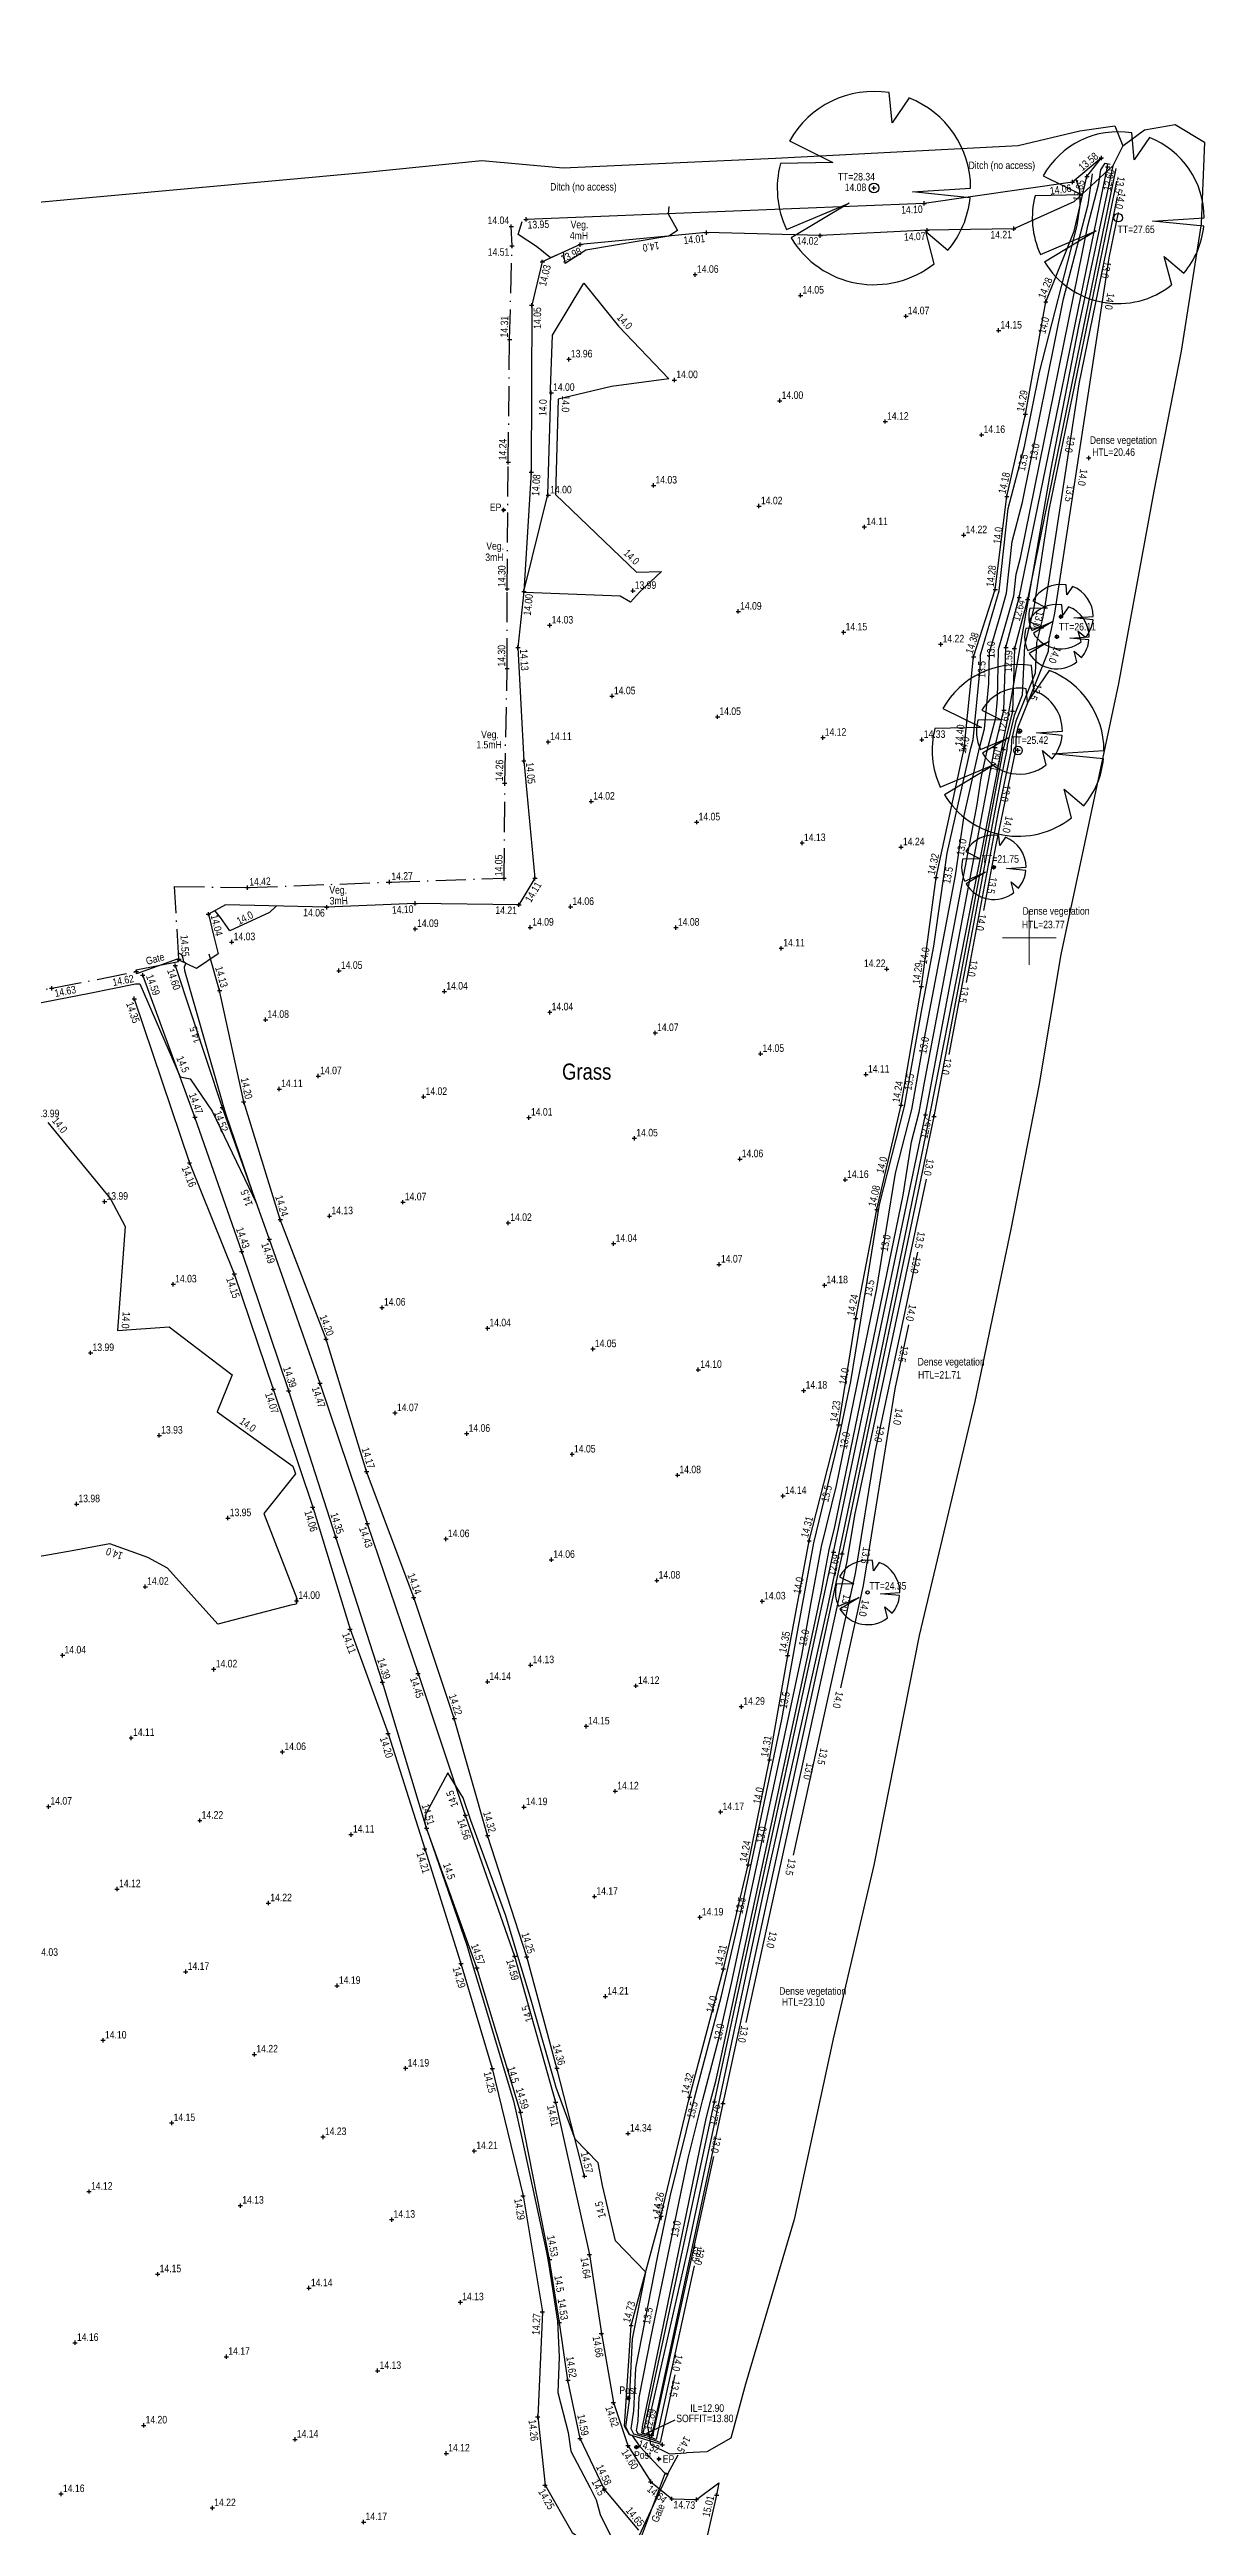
# Model space of a CAD drawing. Extents: x 452260 to 454003, y 451265 to 453203.
# Drawn here: x 453708.8 to 453816.3, y 452052.1 to 452282.7 of the extents above; entities that cross this region are included whole.
import ezdxf
from ezdxf.enums import TextEntityAlignment as Align

# ---------------------------------------------------------------- set-up
doc = ezdxf.new("R2010")
doc.units = 0
doc.header["$LTSCALE"] = 0.7
doc.header["$MEASUREMENT"] = 0
doc.header["$PDMODE"] = 2
doc.header["$PDSIZE"] = 0.2
doc.linetypes.add('Dash-Dot', pattern=[6, 4, -1, 0, -1])
doc.linetypes.add('DASHED', pattern=[5442.857143, 3628.571429, -1814.285714])
for name, color, linetype, lineweight in [('FFS_Tree Top Levels', 94, 'Continuous', 25), ('FPS_Bottom of Bank', 7, 'DASHED', 25), ('FPS_Contours-Minor', 184, 'Continuous', 25), ('FPS_Edge Area', 4, 'Continuous', 25), ('FPS_Electricty Pole', 5, 'Continuous', 25), ('FPS_Fence', 42, 'Dash-Dot', 25), ('FPS_Gate', 42, 'Continuous', 25), ('FPS_Grid', 7, 'Continuous', 13), ('FPS_Hedge', 86, 'Continuous', 25), ('FPS_Hedge Top Level', 7, 'Continuous', 25), ('FPS_Invert Level', 7, 'Continuous', 25), ('FPS_Kerb', 9, 'Continuous', 25), ('FPS_Levels', 7, 'Continuous', 25), ('FPS_Post', 42, 'Continuous', 25), ('FPS_Spot Levels', 7, 'Continuous', 25), ('FPS_Text', 7, 'Continuous', 25), ('FPS_Top of Bank', 7, 'DASHED', 25), ('FPS_Tree Canopy', 3, 'Continuous', 25), ('FPS_Tree Trunk', 32, 'Continuous', 25), ('FPS_Trees', 77, 'Continuous', 25), ('FPS_Vegetation', 3, 'Continuous', 25)]:
    doc.layers.add(name, color=color, linetype=linetype, lineweight=lineweight)
doc.styles.add('Default', font='ARIALN.TTF')
doc.styles.get("Standard").update_dxf_attribs({"font": 'ARIALN.TTF'})
doc.dimstyles.get("Standard").update_dxf_attribs({"dimtxt": 0.18, "dimasz": 0.18, "dimexe": 0.18, "dimexo": 0.0625, "dimgap": 0.09, "dimtad": 0, "dimtih": 1, "dimtoh": 1, "dimdec": 4, "dimzin": 0, "dimdsep": 46, "dimtxsty": 'Standard', "dimcen": 0.09, "dimadec": 0, "dimazin": 0, "dimtfac": 1, "dimtdec": 4, "dimtofl": 0, "dimtmove": 0, "dimatfit": 3, "dimfxl": 1, "dimtolj": 1, "dimtzin": 0, "dimarcsym": 0})

# ---------------------------------------------------------------- blocks, each defined once
blk = doc.blocks.new('2pGate')
at = {"color": 0, "linetype": 'ByBlock', "lineweight": -2}
for points in [[(0, -0.15, 0), (0, 0.15, 0)], [(0, -0.15, 0), (1, 0.15, 0)], [(1, -0.15, 0), (0, 0.15, 0)], [(1, -0.15, 0), (1, 0.15, 0)]]:
    blk.add_polyline3d(points, dxfattribs=at)
blk = doc.blocks.new('LP')
at = {"color": 7, "linetype": 'Continuous', "lineweight": 25}
for radius in [0.1, 0.066, 0.033]:
    blk.add_circle((0, 0), radius, dxfattribs=at)
blk = doc.blocks.new('Tree1R')
at = {"layer": 'FPS_Trees', "color": 77, "linetype": 'Continuous', "lineweight": 25}
for points in [[(0.363, 0.931, 0), (0.187, 0.673, 0), (0.157, 0.987, 0)], [(-0.873, 0.486, 0), (-0.424, 0.264, 0), (-0.967, 0.254, 0)], [(-0.904, -0.429, 0), (-0.257, -0.156, 0), (-0.857, -0.517, 0)], [(0.995, -0.101, 0), (0.398, -0.041, 0), (1, -0.001, 0)], [(0.622, -0.785, 0), (0.536, -0.452, 0), (0.765, -0.645, 0)]]:
    blk.add_polyline3d(points, dxfattribs=at)
at = {"layer": 'FPS_Trees', "color": 42, "linetype": 'Continuous', "lineweight": 25}
blk.add_circle((0, -0.001), 0.05, dxfattribs=at)
at = {"layer": 'FPS_Trees', "color": 77, "linetype": 'Continuous', "lineweight": 25}
for start, end in [(80.968, 150.872), (0, 68.758), (165.198, 205.304), (319.896, 354.273), (211.031, 308.435)]:
    blk.add_arc((0, -0.001), 1, start, end, dxfattribs=at)

msp = doc.modelspace()

# ---------------------------------------------------------------- linework, layer by layer
at = {"layer": 'FPS_Bottom of Bank'}
for points in [[(453808.07, 452271.65, 12.6), (453799.84, 452231.51, 12.64), (453798.62, 452226.94, 12.59), (453798.44, 452221.11, 12.63), (453797.58, 452217.56, 12.6), (453791.12, 452183.37, 12.57), (453782.57, 452142.63, 12.69), (453771.48, 452091.45, 12.76), (453764.85, 452060.56, 12.89), (453764.07, 452060.72, 12.89), (453770.7, 452091.62, 12.76), (453781.79, 452142.8, 12.69), (453790.34, 452183.52, 12.57), (453796.8, 452217.73, 12.6), (453797.64, 452221.22, 12.63), (453797.82, 452227.05, 12.59), (453799.06, 452231.69, 12.64), (453807.29, 452271.81, 12.6)], [(453758.61, 452084.69, 14.57), (453756.03, 452094.73, 14.36), (453753.22, 452105.12, 14.25), (453749.58, 452116.41, 14.32), (453746.47, 452127.31, 14.22), (453742.7, 452138.57, 14.14), (453738.32, 452150.3, 14.17), (453734.54, 452162.64, 14.2), (453730.28, 452173.77, 14.24), (453726.88, 452184.73, 14.2), (453724.63, 452195.1, 14.13), (453723.67, 452198.48, 14.18)], [(453716.69, 452194.34, 14.35), (453721.83, 452179.06, 14.16), (453726, 452168.71, 14.15), (453729.62, 452157.98, 14.07), (453733.3, 452146.98, 14.06), (453736.78, 452135.62, 14.11), (453740.32, 452125.91, 14.2), (453743.73, 452115.16, 14.21), (453747.1, 452104.48, 14.29), (453750.01, 452094.72, 14.25), (453752.88, 452082.87, 14.29), (453754.68, 452072.06, 14.27), (453754.24, 452062.26, 14.26), (453754.93, 452055.9, 14.25), (453757.44, 452051.49, 14.27), (453759.51, 452050.08, 14.41)]]:
    msp.add_polyline3d(points, dxfattribs=at)
for p in [(453807.29, 452271.81, 12.6), (453799.06, 452231.69, 12.64), (453799.84, 452231.51, 12.64), (453797.82, 452227.05, 12.59), (453798.62, 452226.94, 12.59), (453797.64, 452221.22, 12.63), (453798.44, 452221.11, 12.63), (453796.8, 452217.73, 12.6), (453797.58, 452217.56, 12.6), (453716.69, 452194.34, 14.35), (453724.63, 452195.1, 14.13), (453726.88, 452184.73, 14.2), (453790.34, 452183.52, 12.57), (453791.12, 452183.37, 12.57), (453721.83, 452179.06, 14.16), (453730.28, 452173.77, 14.24), (453726, 452168.71, 14.15), (453734.54, 452162.64, 14.2), (453729.62, 452157.98, 14.07), (453738.32, 452150.3, 14.17), (453733.3, 452146.98, 14.06), (453781.79, 452142.8, 12.69), (453782.57, 452142.63, 12.69), (453742.7, 452138.57, 14.14), (453736.78, 452135.62, 14.11), (453746.47, 452127.31, 14.22), (453740.32, 452125.91, 14.2), (453749.58, 452116.41, 14.32), (453743.73, 452115.16, 14.21), (453747.1, 452104.48, 14.29), (453753.22, 452105.12, 14.25), (453750.01, 452094.72, 14.25), (453756.03, 452094.73, 14.36), (453770.7, 452091.62, 12.76), (453771.48, 452091.45, 12.76), (453758.61, 452084.69, 14.57), (453752.88, 452082.87, 14.29), (453754.68, 452072.06, 14.27), (453754.24, 452062.26, 14.26), (453764.85, 452060.56, 12.89), (453754.93, 452055.9, 14.25)]:
    msp.add_point(p, dxfattribs=at)
at = {"layer": 'FPS_Contours-Minor', "flags": 128}
for points, elevation in [([(453806.77, 452272.57), (453806.83, 452272.55)], 13.5), ([(453767.02, 452066.19), (453765.64, 452059.87), (453764.87, 452060.15), (453763.86, 452060.48), (453763.2, 452060.65), (453762.95, 452061.15), (453763.18, 452062.84), (453763.39, 452066.8), (453765.4, 452077.11), (453766.58, 452082.8), (453768.85, 452091.95), (453771.36, 452101.49), (453773.33, 452110.09), (453775.08, 452118.23), (453776.98, 452127.21), (453778.4, 452135.19), (453779.95, 452143.66), (453782.19, 452152.88), (453783.38, 452158.68), (453784.78, 452167.27), (453786.05, 452175.16), (453788.39, 452184.3), (453790.02, 452193.49), (453791.12, 452199.23), (453792.35, 452207.89), (453794.57, 452217.67), (453794.77, 452218.46), (453795.44, 452225.09), (453795.46, 452226.37), (453796.99, 452231.58), (453797.21, 452232.33), (453798.05, 452239.98), (453799.54, 452245.76), (453800.94, 452252.7), (453804.46, 452266.34), (453804.75, 452268.24), (453804.71, 452269.63), (453804.4, 452270.53), (453804.35, 452270.67), (453804.31, 452270.67)], 14), ([(453768.81, 452076.35), (453765.28, 452060.18), (453764.45, 452060.47), (453764.19, 452060.53), (453763.59, 452060.68), (453763.45, 452060.96), (453763.58, 452061.89), (453763.69, 452064.07), (453764.8, 452069.76), (453768.24, 452086.35), (453769.6, 452091.82), (453771.09, 452097.52), (453772.27, 452102.66), (453777.65, 452127.64), (453778.82, 452133.18), (453779.7, 452138.1), (453780.65, 452143.33), (453782.04, 452149.02), (453785.82, 452167.36), (453786.72, 452172.95), (453787.55, 452178.08), (453789.07, 452184.03), (453790.13, 452190), (453793.14, 452205.82), (453793.93, 452211.39), (453795.36, 452217.69), (453795.82, 452219.47), (453796.25, 452223.68), (453796.29, 452226.61), (453797.29, 452229.98), (453797.89, 452232.1), (453798.42, 452236.92), (453799.36, 452240.57), (453803.2, 452259.5), (453805.47, 452268.29), (453805.9, 452271.16)], 13.5), ([(453770.61, 452086.52), (453764.93, 452060.49), (453764.77, 452060.54), (453764.09, 452060.69), (453763.98, 452060.72), (453763.95, 452060.77), (453763.98, 452060.94), (453764, 452061.35), (453764.2, 452062.41), (453769.89, 452089.9), (453770.34, 452091.68), (453770.83, 452093.54), (453771.21, 452095.22), (453780.22, 452137.04), (453780.66, 452139.15), (453781, 452141.02), (453781.36, 452143), (453781.89, 452145.16), (453788.25, 452176.04), (453788.66, 452178.63), (453789.05, 452181.01), (453789.75, 452183.76), (453790.24, 452186.52), (453795.16, 452212.41), (453795.52, 452214.9), (453796.15, 452217.71), (453796.88, 452220.48), (453797.05, 452222.26), (453797.13, 452226.85), (453797.58, 452228.38), (453798.57, 452231.86), (453798.79, 452233.87), (453799.18, 452235.39), (453805.46, 452266.31), (453806.47, 452270.24), (453806.67, 452271.52), (453807.05, 452272.15), (453807.52, 452272.05)], 13), ([(453808.13, 452270.47), (453801.82, 452239.87), (453800.5, 452231.17), (453800.41, 452230.78), (453799.55, 452227.2), (453799.33, 452222.6), (453798.58, 452220.71), (453797.93, 452217.96), (453797.91, 452217.54), (453797.37, 452214.96), (453792.51, 452189.14)], 13), ([(453766.46, 452268.11), (453766.38, 452267.44), (453767.27, 452265.88), (453766.44, 452265.35), (453758.73, 452264.05), (453756.79, 452262.8), (453756.65, 452263.86), (453755.44, 452263.34), (453754.12, 452264.39), (453752.41, 452265.5), (453752.79, 452266.73)], 14), ([(453808.19, 452269.01), (453804.61, 452251.61), (453801.42, 452230.71), (453801.22, 452229.76), (453800.68, 452227.52), (453800.54, 452224.64), (453798.76, 452220.17), (453798.36, 452218.44), (453798.32, 452217.51), (453797.11, 452211.73), (453794.12, 452195.85)], 13.5), ([(453808.26, 452267.54), (453807.4, 452263.34), (453802.34, 452230.24), (453802.03, 452228.74), (453801.81, 452227.83), (453801.75, 452226.67), (453798.95, 452219.62), (453798.79, 452218.93), (453798.72, 452217.49), (453796.86, 452208.51), (453795.74, 452202.55)], 14), ([(453729.91, 452202.96), (453729.27, 452202.37), (453725.59, 452200.66), (453724.71, 452201.91), (453724.2, 452202.55)], 14), ([(453702.18, 452194.34), (453705.08, 452193.37), (453708.2, 452194.03), (453712.51, 452194.87), (453716.8, 452195.71), (453717.19, 452195.72), (453720.96, 452187.05), (453721.88, 452186.87), (453723.93, 452183.87), (453728.07, 452175.27), (453725.28, 452183.43), (453725.01, 452184.24), (453724.86, 452184.79), (453721.4, 452196.92), (453721.37, 452197.31), (453721.48, 452197.63), (453721.3, 452197.78), (453721.23, 452198.08), (453721.19, 452198.26), (453721.12, 452198.42), (453720.81, 452198.59)], 14.5), ([(453708.65, 452182.82), (453714.47, 452175.69), (453715.85, 452173.12), (453715.14, 452163.45), (453719.95, 452163.78), (453725.79, 452159.3), (453724.4, 452155.86), (453731.46, 452150.81), (453731.7, 452150.1), (453728.76, 452146.4), (453731.82, 452138.47), (453731.85, 452138.25), (453731.76, 452137.96), (453731.27, 452137.85), (453724.48, 452136.09), (453719.77, 452141.3), (453717.96, 452142.3), (453714.41, 452143.56), (453710.91, 452142.91), (453704.76, 452141.84)], 14), ([(453790.41, 452177.53), (453783.73, 452146.24), (453783.03, 452141.94), (453773.62, 452099)], 13), ([(453789.59, 452170.75), (453785.61, 452152.12), (453783.78, 452140.82), (453778.03, 452114.57)], 13.5), ([(453788.77, 452163.97), (453787.49, 452158), (453784.53, 452139.69), (453782.43, 452130.15)], 14), ([(453767.3, 452058.7), (453766.35, 452056.99), (453766.32, 452056.94), (453766.27, 452056.9), (453766.14, 452056.96), (453765.5, 452057.66), (453763.78, 452059.48), (453763.08, 452060.53), (453762.84, 452060.61), (453762.82, 452060.61), (453762.46, 452061.35), (453762.78, 452063.79), (453763.08, 452069.53), (453764.3, 452075.75), (453761.48, 452078.68), (453760.27, 452083.81), (453759.87, 452085.93), (453757.73, 452088.12), (453755.96, 452092.95), (453753.64, 452101.09), (453752.39, 452105.17), (453751.26, 452108.93), (453748.03, 452117.81), (453747.31, 452119.93), (453745.87, 452122.25), (453743.82, 452118.42), (453743.71, 452117.72), (453743.83, 452117.25), (453743.89, 452117.05), (453747.65, 452106.2), (453748.22, 452104.18), (453748.89, 452102.05), (453751.98, 452091.69), (453752.72, 452088.37), (453755.06, 452077.62), (453755.28, 452076.41), (453756.08, 452071.17), (453756.24, 452067.85), (453756.12, 452064.55), (453757.08, 452060.82), (453757.31, 452059.08), (453759.14, 452055.66), (453759.68, 452054.55), (453760.07, 452053.19), (453761.16, 452050.9)], 14.5)]:
    msp.add_lwpolyline(points, dxfattribs=dict(at, elevation=elevation))
at = {"layer": 'FPS_Contours-Minor', "elevation": 14, "flags": 128}
msp.add_lwpolyline([(453761.93, 452231.84), (453753.03, 452232.16), (453752.95, 452232.21), (453752.95, 452232.26), (453752.97, 452232.39), (453755.19, 452241.28), (453755.45, 452250.59), (453755.43, 452251.09), (453755.61, 452256.12), (453758.54, 452260.96), (453761.76, 452256.98), (453766.46, 452252.05), (453761.1, 452251.35), (453756.16, 452250.17), (453755.9, 452241.29), (453763.44, 452234.07), (453765.78, 452234.13), (453763.73, 452232.21), (453762.89, 452231.28)], close=True, dxfattribs=at)
at = {"layer": 'FPS_Edge Area'}
for points in [[(453763.66, 452051.73, 14.65), (453760.44, 452055.58, 14.58), (453758.19, 452060.26, 14.59), (453757.05, 452065.68, 14.62), (453756.26, 452071.05, 14.53), (453755.35, 452076.93, 14.53), (453752.65, 452090.65, 14.59), (453748.58, 452104.08, 14.57), (453743.9, 452117.09, 14.51), (453739.79, 452130.68, 14.39), (453735.44, 452144.21, 14.35), (453731.06, 452157.83, 14.39), (453726.69, 452170.8, 14.43), (453722.34, 452183.31, 14.47), (453717.48, 452196.53, 14.59)], [(453720.5, 452197.43, 14.6), (453724.88, 452184.21, 14.52), (453729.25, 452171.94, 14.49), (453733.97, 452158.53, 14.47), (453738.37, 452145.48, 14.43), (453743.11, 452131.49, 14.45), (453747.5, 452118.3, 14.56), (453752.09, 452105.19, 14.59), (453755.91, 452091.59, 14.61), (453759.06, 452077.38, 14.64), (453760.17, 452070.05, 14.66), (453761.29, 452063.6, 14.62), (453762.64, 452059.6, 14.6), (453764.77, 452056.23, 14.64), (453766.73, 452054.64, 14.73), (453769.01, 452054.57, 14.87), (453771.1, 452056.12, 14.98), (453770.89, 452054.98, 15.01), (453769.29, 452048.07, 14.98)]]:
    msp.add_polyline3d(points, dxfattribs=at)
for p in [(453717.48, 452196.53, 14.59), (453720.5, 452197.43, 14.6), (453722.34, 452183.31, 14.47), (453724.88, 452184.21, 14.52), (453726.69, 452170.8, 14.43), (453729.25, 452171.94, 14.49), (453731.06, 452157.83, 14.39), (453733.97, 452158.53, 14.47), (453738.37, 452145.48, 14.43), (453735.44, 452144.21, 14.35), (453743.11, 452131.49, 14.45), (453739.79, 452130.68, 14.39), (453747.5, 452118.3, 14.56), (453743.9, 452117.09, 14.51), (453748.58, 452104.08, 14.57), (453752.09, 452105.19, 14.59), (453752.65, 452090.65, 14.59), (453755.91, 452091.59, 14.61), (453755.35, 452076.93, 14.53), (453759.06, 452077.38, 14.64), (453756.26, 452071.05, 14.53), (453760.17, 452070.05, 14.66), (453757.05, 452065.68, 14.62), (453761.29, 452063.6, 14.62), (453758.19, 452060.26, 14.59), (453762.64, 452059.6, 14.6), (453760.44, 452055.58, 14.58), (453764.77, 452056.23, 14.64), (453766.73, 452054.64, 14.73), (453769.01, 452054.57, 14.87), (453770.89, 452054.98, 15.01)]:
    msp.add_point(p, dxfattribs=at)
at = {"layer": 'FPS_Electricty Pole'}
for p in [(453751.07, 452239.85, 13.98), (453765.53, 452058.35, 14.38)]:
    msp.add_point(p, dxfattribs=at)
at = {"layer": 'FPS_Fence'}
for p, q in [((453751.85, 452264.44, 14.04), (453751.78, 452266.25, 14.15)), ((453751.63, 452255.73, 14.31), (453751.85, 452264.44, 14.04)), ((453751.5, 452244.29, 14.24), (453751.63, 452255.73, 14.31)), ((453751.4, 452232.51, 14.3), (453751.5, 452244.29, 14.24)), ((453751.4, 452225.1, 14.3), (453751.4, 452232.51, 14.3)), ((453751.18, 452214.4, 14.26), (453751.4, 452225.1, 14.3)), ((453751.12, 452205.56, 14.05), (453751.18, 452214.4, 14.26)), ((453740.46, 452205.2, 14.27), (453751.12, 452205.56, 14.05)), ((453720.85, 452198.02, 14.55), (453720.42, 452204.8, 13.96)), ((453720.42, 452204.8, 13.96), (453727.23, 452204.68, 14.42)), ((453727.23, 452204.68, 14.42), (453740.46, 452205.2, 14.27)), ((453709, 452195.31, 14.63), (453716.89, 452196.86, 14.62)), ((453705.06, 452194.71, 14.65), (453709, 452195.31, 14.63))]:
    msp.add_line(p, q, dxfattribs=at)
for p in [(453751.78, 452266.25, 14.15), (453751.85, 452264.44, 14.04), (453751.63, 452255.73, 14.31), (453751.5, 452244.29, 14.24), (453751.4, 452232.51, 14.3), (453751.4, 452225.1, 14.3), (453751.18, 452214.4, 14.26), (453751.12, 452205.56, 14.05), (453727.23, 452204.68, 14.42), (453740.46, 452205.2, 14.27), (453716.89, 452196.86, 14.62), (453720.85, 452198.02, 14.55), (453709, 452195.31, 14.63)]:
    msp.add_point(p, dxfattribs=at)
at = {"layer": 'FPS_Grid'}
for p, q in [((453800, 452197.5), (453800, 452202.5)), ((453797.5, 452200), (453802.5, 452200))]:
    msp.add_line(p, q, dxfattribs=at)
at = {"layer": 'FPS_Hedge', "flags": 128}
for points in [[(453573.47, 452286.56), (453586.72, 452281.46), (453600.56, 452276.8), (453619.43, 452268.53), (453625.62, 452264.49), (453637.91, 452262.2), (453671.25, 452265.5), (453698.17, 452267.65), (453738, 452271.28), (453749.05, 452272.39), (453756.61, 452271.71), (453776.39, 452272.6), (453798.96, 452273.8), (453804.7, 452275.17), (453807.97, 452275.63), (453808.7, 452273.77), (453807.77, 452271.9)], [(453808.7, 452273.77), (453810.72, 452275.25), (453813.57, 452275.75), (453816.31, 452274.09), (453816.01, 452266.5), (453814.15, 452254.64), (453811.6, 452241.59), (453808.3, 452223.69), (453805.53, 452210.68), (453802.94, 452198.45), (453800.89, 452186.22), (453798.27, 452172.88), (453794.92, 452156.82), (453789.74, 452135.03), (453785.52, 452113.64), (453781.76, 452097.48), (453778.12, 452080.66), (453773.57, 452065.32), (453772.22, 452060.3), (453769.97, 452059.01), (453768.1, 452058.91)]]:
    msp.add_lwpolyline(points, dxfattribs=at)
at = {"layer": 'FPS_Hedge'}
msp.add_point((453805.54, 452244.7, 20.46), dxfattribs=at)
at = {"layer": 'FPS_Post'}
for centre in [(453762.68, 452064.02, 14.62), (453763.43, 452059.45, 14.53)]:
    msp.add_circle(centre, 0.15, dxfattribs=at)
for p in [(453762.68, 452064.02, 14.62), (453763.43, 452059.45, 14.53)]:
    msp.add_point(p, dxfattribs=at)
at = {"layer": 'FPS_Spot Levels'}
for p in [(453768.9, 452261.77, 14.06), (453778.71, 452259.83, 14.05), (453788.52, 452257.9, 14.07), (453797.14, 452256.57, 14.15), (453757.15, 452253.89, 13.96), (453766.96, 452251.95, 14), (453755.5, 452250.77, 14), (453776.77, 452250.02, 14), (453786.59, 452248.09, 14.12), (453795.56, 452246.85, 14.16), (453755.23, 452241.23, 14), (453765.03, 452242.14, 14.03), (453774.84, 452240.21, 14.02), (453784.65, 452238.28, 14.11), (453793.9, 452237.51, 14.22), (453763.1, 452232.33, 13.99), (453755.36, 452229.11, 14.03), (453772.91, 452230.4, 14.09), (453782.72, 452228.47, 14.15), (453791.76, 452227.34, 14.22), (453761.16, 452222.52, 14.05), (453770.98, 452220.59, 14.05), (453755.23, 452218.25, 14.11), (453780.79, 452218.65, 14.12), (453790, 452218.45, 14.33), (453759.23, 452212.71, 14.02), (453769.04, 452210.78, 14.05), (453778.86, 452208.84, 14.13), (453788.07, 452208.46, 14.24), (453742.84, 452200.84, 14.09), (453753.55, 452200.98, 14.09), (453757.3, 452202.9, 14.06), (453767.11, 452200.96, 14.08), (453725.76, 452199.61, 14.03), (453776.92, 452199.03, 14.11), (453735.74, 452196.95, 14.05), (453786.73, 452197.1, 14.22), (453745.56, 452195.02, 14.04), (453728.91, 452192.38, 14.08), (453755.37, 452193.08, 14.04), (453765.18, 452191.15, 14.07), (453774.99, 452189.22, 14.05), (453733.81, 452187.14, 14.07), (453784.8, 452187.29, 14.11), (453730.18, 452185.93, 14.11), (453743.62, 452185.21, 14.02), (453753.43, 452183.27, 14.01), (453763.25, 452181.34, 14.05), (453773.06, 452179.41, 14.06), (453713.93, 452175.44, 13.99), (453741.69, 452175.39, 14.07), (453782.87, 452177.48, 14.16), (453734.86, 452174.09, 14.13), (453751.5, 452173.46, 14.02), (453761.31, 452171.53, 14.04), (453771.13, 452169.6, 14.07), (453720.32, 452167.75, 14.03), (453780.94, 452167.66, 14.18), (453739.76, 452165.58, 14.06), (453749.57, 452163.65, 14.04), (453759.38, 452161.72, 14.05), (453712.62, 452161.36, 13.99), (453769.19, 452159.79, 14.1), (453779, 452157.85, 14.18), (453740.97, 452155.76, 14.07), (453719.01, 452153.67, 13.93), (453747.64, 452153.84, 14.06), (453757.45, 452151.91, 14.05), (453767.26, 452149.97, 14.08), (453777.07, 452148.04, 14.14), (453711.32, 452147.28, 13.98), (453725.4, 452145.97, 13.95), (453745.7, 452144.03, 14.06), (453755.52, 452142.09, 14.06), (453717.71, 452139.58, 14.02), (453765.33, 452140.16, 14.08), (453731.79, 452138.28, 14), (453775.14, 452138.23, 14.03), (453710.01, 452133.2, 14.04), (453724.09, 452131.89, 14.02), (453753.58, 452132.28, 14.13), (453749.58, 452130.73, 14.14), (453763.39, 452130.35, 14.12), (453773.21, 452128.42, 14.29), (453716.4, 452125.5, 14.11), (453758.76, 452126.58, 14.15), (453730.48, 452124.2, 14.06), (453761.46, 452120.54, 14.12), (453708.71, 452119.11, 14.07), (453722.79, 452117.81, 14.22), (453752.96, 452119.06, 14.19), (453771.27, 452118.61, 14.17), (453736.87, 452116.5, 14.11), (453715.09, 452111.42, 14.12), (453759.53, 452110.73, 14.17), (453729.18, 452110.12, 14.22), (453769.34, 452108.8, 14.19), (453721.48, 452103.73, 14.17), (453735.56, 452102.42, 14.19), (453760.54, 452101.43, 14.21), (453713.79, 452097.34, 14.1), (453727.87, 452096.03, 14.22), (453741.95, 452094.73, 14.19), (453720.18, 452089.65, 14.15), (453734.26, 452088.34, 14.23), (453762.65, 452088.66, 14.34), (453748.34, 452087.04, 14.21), (453712.48, 452083.26, 14.12), (453726.57, 452081.95, 14.13), (453740.65, 452080.65, 14.13), (453718.87, 452075.56, 14.15), (453732.95, 452074.26, 14.14), (453747.04, 452072.95, 14.13), (453711.18, 452069.18, 14.16), (453725.26, 452067.87, 14.17), (453739.34, 452066.57, 14.13), (453717.57, 452061.48, 14.2), (453731.65, 452060.18, 14.14), (453745.73, 452058.87, 14.12), (453709.87, 452055.09, 14.16), (453723.96, 452053.79, 14.22), (453738.04, 452052.48, 14.17)]:
    msp.add_point(p, dxfattribs=at)
at = {"layer": 'FPS_Top of Bank'}
msp.add_polyline3d([(453765.86, 452059.68, 14.32), (453762.8, 452060.61, 14.52), (453762.32, 452061.4, 14.64), (453762.94, 452070.77, 14.73), (453765.71, 452080.95, 14.26), (453768.38, 452092.03, 14.32), (453771.53, 452103.98, 14.31), (453773.84, 452113.68, 14.24), (453775.82, 452123.47, 14.31), (453777.51, 452133.18, 14.35), (453779.51, 452143.86, 14.31), (453782.26, 452154.67, 14.23), (453783.85, 452164.56, 14.24), (453785.81, 452174.7, 14.08), (453788.06, 452184.43, 14.24), (453789.96, 452195.47, 14.29), (453791.32, 452205.62, 14.32), (453793.93, 452217.65, 14.4), (453794.82, 452226.18, 14.38), (453796.83, 452232.46, 14.28), (453797.91, 452241.1, 14.18), (453799.64, 452248.76, 14.29), (453801.54, 452259.24, 14.28), (453804.19, 452265.81, 14.14), (453805.37, 452270.9, 13.85), (453806.72, 452272.64, 13.58), (453804.01, 452270.39, 14.06), (453790.23, 452268.4, 14.1), (453753.16, 452266.91, 13.95)], dxfattribs=at)
for p in [(453806.72, 452272.64, 13.58), (453804.01, 452270.39, 14.06), (453805.37, 452270.9, 13.85), (453790.23, 452268.4, 14.1), (453753.16, 452266.91, 13.95), (453801.54, 452259.24, 14.28), (453799.64, 452248.76, 14.29), (453797.91, 452241.1, 14.18), (453796.83, 452232.46, 14.28), (453794.82, 452226.18, 14.38), (453793.93, 452217.65, 14.4), (453791.32, 452205.62, 14.32), (453789.96, 452195.47, 14.29), (453788.06, 452184.43, 14.24), (453785.81, 452174.7, 14.08), (453783.85, 452164.56, 14.24), (453782.26, 452154.67, 14.23), (453779.51, 452143.86, 14.31), (453777.51, 452133.18, 14.35), (453775.82, 452123.47, 14.31), (453773.84, 452113.68, 14.24), (453771.53, 452103.98, 14.31), (453768.38, 452092.03, 14.32), (453765.71, 452080.95, 14.26), (453762.94, 452070.77, 14.73), (453765.86, 452059.68, 14.32)]:
    msp.add_point(p, dxfattribs=at)
at = {"layer": 'FPS_Tree Trunk'}
for p in [(453785.54, 452269.84, 14.08), (453802.95, 452229.93, 14.33), (453802.57, 452228.05, 14.34), (453799.08, 452219.26, 14.33), (453798.95, 452217.47, 14.28), (453796.7, 452206.58, 14.3)]:
    msp.add_point(p, dxfattribs=at)
at = {"layer": 'FPS_Vegetation', "flags": 128}
msp.add_lwpolyline([(453807.77, 452271.9), (453807.77, 452271.9), (453804.57, 452256.94), (453802.02, 452243.68), (453798, 452220.63), (453794.06, 452200.51), (453790.36, 452181.77), (453785.32, 452157.18), (453781.23, 452137.71), (453775.21, 452110.88), (453768.17, 452077.82), (453764.46, 452061.43), (453764.75, 452059.71), (453766.5, 452058.84), (453768.1, 452058.91)], dxfattribs=at)
at = {"layer": 'FPS_Vegetation', "elevation": 14.13, "flags": 128}
msp.add_lwpolyline([(453804.14, 452268.55), (453807.77, 452271.9)], dxfattribs=at)
at = {"layer": 'FPS_Vegetation'}
msp.add_polyline3d([(453804.14, 452268.55, 14.13), (453798.55, 452266.04, 14.21), (453790.48, 452265.9, 14.07), (453780.55, 452265.41, 14.02), (453769.94, 452265.69, 14.01), (453758.2, 452264.57, 13.98), (453754.67, 452262.96, 14.03), (453753.69, 452258.91, 14.05), (453753.64, 452243.37, 14.08), (453752.96, 452232.26, 14), (453752.4, 452227.04, 14.13), (453752.95, 452216.48, 14.05), (453753.98, 452205.56, 14.11), (453752.49, 452203.08, 14.21), (453742.82, 452203.22, 14.1), (453734.61, 452202.86, 14.06), (453725.18, 452203.07, 13.94), (453723.59, 452202.21, 14.04), (453724.05, 452200.26, 14.08), (453724.49, 452198.52, 14.15), (453722.48, 452197.16, 14.37), (453720.88, 452197.92, 14.58)], dxfattribs=at)
for p in [(453769.94, 452265.69, 14.01), (453780.55, 452265.41, 14.02), (453790.48, 452265.9, 14.07), (453798.55, 452266.04, 14.21), (453754.67, 452262.96, 14.03), (453758.2, 452264.57, 13.98), (453753.69, 452258.91, 14.05), (453753.64, 452243.37, 14.08), (453752.96, 452232.26, 14), (453752.4, 452227.04, 14.13), (453752.95, 452216.48, 14.05), (453753.98, 452205.56, 14.11), (453742.82, 452203.22, 14.1), (453752.49, 452203.08, 14.21), (453723.59, 452202.21, 14.04), (453734.61, 452202.86, 14.06)]:
    msp.add_point(p, dxfattribs=at)

# ---------------------------------------------------------------- block references
at = {"layer": 'FPS_Electricty Pole'}
for p in [(453751.07, 452239.85, 13.98), (453765.53, 452058.35, 14.38)]:
    msp.add_blockref('LP', p, dxfattribs=at)
at = {"layer": 'FPS_Gate'}
for p, xscale, zscale, rotation in [((453716.89, 452196.84, 14.62), 4.008662046364545, 4.008662046364545, 15.63449779923152), ((453766.25, 452057.01, 14.49), 7.438315724506475, 7.438315724506475, 247.161470682693)]:
    msp.add_blockref('2pGate', p, dxfattribs=dict(at, xscale=xscale, zscale=zscale, rotation=rotation))
at = {"layer": 'FPS_Tree Canopy'}
for p, xscale, yscale, zscale in [((453785.54, 452269.84, 14.08), 9, 9, 9), ((453808.28, 452267.08, 14.16), 8, 8, 8), ((453802.57, 452228.05, 14.34), 3, 3, 3), ((453802.95, 452229.93, 14.33), 3, 3, 3), ((453798.95, 452217.47, 14.28), 8, 8, 8), ((453799.08, 452219.26, 14.33), 4, 4, 4), ((453796.7, 452206.58, 14.3), 3, 3, 3), ((453784.95, 452139.05, 14.29), 3, 3, 3)]:
    msp.add_blockref('Tree1R', p, dxfattribs=dict(at, xscale=xscale, yscale=yscale, zscale=zscale))

# ---------------------------------------------------------------- texts
at = {"layer": 'FFS_Tree Top Levels', "style": 'Default'}
for s, p in [('TT=28.34', (453782.18, 452270.54)), ('TT=27.65', (453808.22, 452265.64)), ('TT=26.11', (453802.75, 452228.63)), ('TT=25.42', (453798.31, 452218.07)), ('TT=21.75', (453795.58, 452207)), ('TT=24.35', (453785.11, 452139.31))]:
    msp.add_text(s, height=0.7, dxfattribs=at).set_placement(p)
at = {"layer": 'FPS_Contours-Minor', "style": 'Default'}
for s, rotation, p in [('13.5', 258.3638, (453808.27, 452269.35, 13.5)), ('14.0', 258.3638, (453808.33, 452267.89, 14)), ('13.0', 257.9358, (453790.49, 452177.87, 13)), ('13.5', 257.9358, (453789.66, 452171.09, 13.5)), ('14.0', 257.9358, (453788.84, 452164.32, 14)), ('13.0', 257.692, (453770.68, 452086.86, 13)), ('13.5', 257.692, (453768.89, 452076.7, 13.5)), ('14.0', 257.692, (453767.09, 452066.53, 14)), ('14.5', 241.1017, (453767.47, 452059.01, 14.5))]:
    msp.add_text(s, height=0.7, rotation=rotation, dxfattribs=at).set_placement(p, align=Align.MIDDLE_RIGHT)
for s, rotation, p in [('14.0', 189.58, (453764.73, 452264.71, 14)), ('13.0', 258.3638, (453806.8, 452262.28, 13)), ('14.0', 261.315, (453807.14, 452259.33, 14)), ('14.0', 313.6134, (453762.08, 452257.16, 14)), ('14.0', 75.5471, (453801.68, 452256.96, 14)), ('14.0', 88.3768, (453755.07, 452249.37, 14)), ('14.0', 268.2768, (453756.5, 452249.75, 14)), ('13.5', 78.5276, (453799.74, 452244.2, 13.5)), ('13.0', 78.5276, (453800.82, 452245.21, 13)), ('13.0', 258.3638, (453803.45, 452246.04, 13)), ('14.0', 261.315, (453804.63, 452242.93, 14)), ('13.5', 261.315, (453803.41, 452241.44, 13.5)), ('14.0', 83.7638, (453797.42, 452237.45, 14)), ('14.0', 316.236, (453762.74, 452235.22, 14)), ('13.0', 256.4924, (453800.52, 452229.71, 13)), ('13.0', 89.0631, (453796.78, 452226.84, 13)), ('14.0', 248.3239, (453802.05, 452226.47, 14)), ('13.5', 89.0631, (453795.92, 452225, 13.5)), ('13.5', 248.3239, (453800.28, 452223.03, 13.5)), ('14.0', 75.4198, (453794.26, 452217.89, 14)), ('13.0', 259.341, (453797.46, 452213.52, 13)), ('14.0', 258.2625, (453797.65, 452210.63, 14)), ('13.0', 79.2442, (453794.04, 452208.39, 13)), ('13.5', 79.2442, (453792.77, 452205.78, 13.5)), ('13.5', 259.341, (453796.19, 452204.95, 13.5)), ('14.0', 27.0196, (453727.14, 452201.56, 14)), ('14.0', 79.2442, (453790.58, 452198.28, 14)), ('13.0', 259.341, (453794.39, 452197.23, 13)), ('14.5', 105.922, (453722.7, 452191.08, 14.5)), ('13.0', 79.2442, (453790.54, 452189.94, 13)), ('14.5', 293.5435, (453720.89, 452188.1, 14.5)), ('13.5', 79.8973, (453789.16, 452186.53, 13.5)), ('14.0', 309.2341, (453709.48, 452182.35, 14)), ('14.0', 75.6264, (453786.61, 452178.77, 14)), ('14.5', 108.8541, (453727.48, 452175.9, 14.5)), ('13.0', 78.3606, (453786.96, 452171.53, 13)), ('13.0', 257.9358, (453789.08, 452169.6, 13)), ('13.5', 78.3606, (453785.45, 452167.32, 13.5)), ('14.0', 265.759, (453715.56, 452164.43, 14)), ('13.5', 257.9358, (453787.93, 452161.33, 13.5)), ('14.0', 80.795, (453783.1, 452159.12, 14)), ('14.0', 324.4057, (453727.05, 452154.39, 14)), ('14.0', 260.8109, (453787.44, 452155.48, 14)), ('13.0', 78.3606, (453783.17, 452153.14, 13)), ('13.0', 257.9358, (453785.72, 452153.89, 13)), ('13.5', 76.3311, (453781.47, 452148.16, 13.5)), ('13.5', 260.8109, (453784.42, 452142.55, 13.5)), ('14.0', 160.5014, (453714.95, 452142.99, 14)), ('14.0', 79.658, (453778.86, 452139.64, 14)), ('13.0', 257.6363, (453782.56, 452138.15, 13)), ('14.0', 257.6363, (453784.28, 452137.66, 14)), ('13.0', 77.8459, (453779.37, 452134.75, 13)), ('13.5', 78.0791, (453777.57, 452128.96, 13.5)), ('13.0', 257.6363, (453779.12, 452122.46, 13)), ('13.5', 257.6363, (453780.42, 452123.84, 13.5)), ('14.5', 108.7772, (453746.61, 452119.93, 14.5)), ('14.0', 78.0791, (453775.11, 452120.06, 14)), ('13.0', 77.8459, (453775.42, 452116.4, 13)), ('14.5', 289.1044, (453745.67, 452112.98, 14.5)), ('13.5', 77.8459, (453773.46, 452109.82, 13.5)), ('13.0', 257.6363, (453775.68, 452106.77, 13)), ('14.5', 105.9361, (453753.61, 452099.91, 14.5)), ('14.0', 75.2681, (453770.77, 452100.62, 14)), ('13.0', 77.8459, (453771.46, 452098.04, 13)), ('14.5', 286.5838, (453751.64, 452094.04, 14.5)), ('13.5', 76.0372, (453768.97, 452090.77, 13.5)), ('14.5', 103.294, (453760.42, 452081.64, 14.5)), ('14.0', 78.3021, (453765.9, 452081.26, 14)), ('13.0', 78.3021, (453767.43, 452079.71, 13)), ('13.0', 257.692, (453768.95, 452077.27, 13)), ('14.5', 278.6843, (453755.9, 452074.62, 14.5)), ('13.5', 78.3021, (453764.83, 452071.62, 13.5)), ('13.5', 257.692, (453766.65, 452064.97, 13.5)), ('14.5', 296.255, (453759.58, 452055.55, 14.5))]:
    msp.add_text(s, height=0.7, rotation=rotation, dxfattribs=at).set_placement(p, align=Align.CENTER)
for s, rotation, p in [('14.0', 259.341, (453795.67, 452202.21, 14)), ('13.5', 259.341, (453794.06, 452195.5, 13.5)), ('13.0', 259.341, (453792.45, 452188.8, 13)), ('14.0', 257.6363, (453782.36, 452129.8, 14)), ('13.5', 257.6363, (453777.95, 452114.23, 13.5)), ('13.0', 257.6363, (453773.54, 452098.66, 13))]:
    msp.add_text(s, height=0.7, rotation=rotation, dxfattribs=at).set_placement(p, align=Align.MIDDLE_LEFT)
at = {"layer": 'FPS_Hedge Top Level', "style": 'Default'}
msp.add_text('HTL=20.46', height=0.7, dxfattribs=at).set_placement((453809.84, 452245.59), align=Align.TOP_RIGHT)
for s, p in [('HTL=23.77', (453799.31, 452200.9)), ('HTL=21.71', (453789.65, 452158.96)), ('HTL=23.10', (453776.97, 452100.55))]:
    msp.add_text(s, height=0.7, dxfattribs=at).set_placement(p)
at = {"layer": 'FPS_Invert Level', "style": 'Default'}
msp.add_text('IL=12.90', height=0.7, dxfattribs=at).set_placement((453768.45, 452062.74, 12.9))
at = {"layer": 'FPS_Levels', "style": 'Default'}
for s, rotation, p in [('13.58', 39.6922, (453806.04, 452273.21, 13.58)), ('14.06', 8.2144, (453803.86, 452270.19, 14.06)), ('14.10', 2.3036, (453790.06, 452268.22, 14.1)), ('13.95', 2.3036, (453755.29, 452266.83, 13.95)), ('14.01', 5.4197, (453769.78, 452265.5, 14.01)), ('14.07', 2.8139, (453790.32, 452265.72, 14.07)), ('14.21', 1.0076, (453798.38, 452265.86, 14.21)), ('13.98', 24.5663, (453758.12, 452264.34, 13.98)), ('14.02', 358.5171, (453780.37, 452265.24, 14.02)), ('14.03', 76.3587, (453754.8, 452262.75, 14.03)), ('14.05', 89.823, (453753.86, 452258.73, 14.05)), ('14.08', 86.5108, (453753.8, 452243.19, 14.08)), ('14.00', 83.8899, (453753.11, 452232.06, 14)), ('14.11', 59.0668, (453754.04, 452205.32, 14.11)), ('14.06', 358.6717, (453734.43, 452202.68, 14.06)), ('14.10', 2.5689, (453742.66, 452203.04, 14.1)), ('14.21', 359.1572, (453752.31, 452202.91, 14.21)), ('14.55', 273.5845, (453721.81, 452198.29, 14.55)), ('14.32', 343.0311, (453765.65, 452059.56, 14.32))]:
    msp.add_text(s, height=0.7, rotation=rotation, dxfattribs=at).set_placement(p, align=Align.TOP_RIGHT)
msp.add_text('14.08', height=0.7, dxfattribs=at).set_placement((453782.82, 452269.9, 14.08), align=Align.MIDDLE_LEFT)
for s, rotation, p in [('13.85', 76.561, (453804.72, 452268.55, 13.85)), ('14.28', 68.078, (453801.44, 452259.46, 14.28)), ('14.31', 88.558, (453751.46, 452255.91, 14.31)), ('14.29', 79.7102, (453799.5, 452248.96, 14.29)), ('14.24', 89.3339, (453751.32, 452244.47, 14.24)), ('14.18', 77.2863, (453797.78, 452241.31, 14.18)), ('14.30', 89.5215, (453751.23, 452232.68, 14.3)), ('14.28', 82.8884, (453796.68, 452232.66, 14.28)), ('14.30', 89.9936, (453751.22, 452225.27, 14.3)), ('14.13', 272.9645, (453752.59, 452226.88, 14.13)), ('14.38', 72.2361, (453794.71, 452226.4, 14.38)), ('14.40', 84.0183, (453793.77, 452217.84, 14.4)), ('14.26', 88.8092, (453751, 452214.58, 14.26)), ('14.05', 275.3876, (453753.14, 452216.32, 14.05)), ('14.32', 77.7769, (453791.19, 452205.82, 14.32)), ('14.42', 2.2446, (453727.4, 452204.86, 14.42)), ('14.27', 1.9353, (453740.63, 452205.38, 14.27)), ('14.05', 89.6503, (453750.95, 452205.74, 14.05)), ('14.04', 283.3666, (453723.8, 452202.08, 14.04)), ('14.29', 82.3773, (453789.81, 452195.67, 14.29)), ('14.24', 80.2461, (453787.92, 452184.63, 14.24)), ('14.08', 76.9482, (453785.68, 452174.91, 14.08)), ('14.24', 79.0651, (453783.71, 452164.76, 14.24)), ('14.23', 80.8815, (453782.12, 452154.87, 14.23)), ('14.31', 75.74, (453779.39, 452144.08, 14.31)), ('14.35', 79.3497, (453777.37, 452133.38, 14.35)), ('14.31', 80.1731, (453775.68, 452123.67, 14.31)), ('14.24', 78.5482, (453773.7, 452113.89, 14.24)), ('14.31', 76.5847, (453771.4, 452104.19, 14.31)), ('14.32', 75.2482, (453768.26, 452092.25, 14.32)), ('14.26', 76.4578, (453765.58, 452081.16, 14.26)), ('14.73', 74.7682, (453762.82, 452070.99, 14.73))]:
    msp.add_text(s, height=0.7, rotation=rotation, dxfattribs=at).set_placement(p)
for s, rotation, p in [('12.60', 78.4124, (453807.96, 452271.5, 12.6)), ('12.64', 75.0528, (453799.62, 452231.38, 12.64)), ('12.59', 88.263, (453798.44, 452226.77, 12.59)), ('12.63', 76.3583, (453798.23, 452220.98, 12.63)), ('12.60', 79.3108, (453797.37, 452217.42, 12.6)), ('14.59', 290.2037, (453718.46, 452194.57, 14.59)), ('14.13', 285.85, (453724.75, 452195.32, 14.13)), ('14.47', 290.2037, (453722.45, 452183.53, 14.47)), ('14.20', 282.2891, (453727.02, 452184.94, 14.2)), ('12.57', 78.1449, (453790.92, 452183.23, 12.57)), ('14.24', 287.206, (453730.39, 452173.99, 14.24)), ('14.43', 289.1864, (453726.8, 452171.02, 14.43)), ('14.20', 290.9552, (453734.64, 452162.87, 14.2)), ('14.39', 288.5983, (453731.17, 452158.05, 14.39)), ('14.17', 287.0172, (453738.43, 452150.51, 14.17)), ('14.35', 287.8406, (453735.55, 452144.43, 14.35)), ('12.69', 77.7719, (453782.37, 452142.5, 12.69)), ('14.14', 290.5089, (453742.81, 452138.8, 14.14)), ('14.39', 287.7968, (453739.9, 452130.9, 14.39)), ('14.22', 288.487, (453746.58, 452127.54, 14.22)), ('14.51', 286.8325, (453744.01, 452117.31, 14.51)), ('14.32', 285.921, (453749.7, 452116.62, 14.32)), ('14.57', 289.8063, (453748.69, 452104.3, 14.57)), ('14.25', 287.8669, (453753.33, 452105.34, 14.25)), ('14.36', 285.1493, (453756.15, 452094.95, 14.36)), ('14.59', 286.858, (453752.77, 452090.87, 14.59)), ('12.76', 77.8825, (453771.27, 452091.31, 12.76)), ('14.57', 284.385, (453758.73, 452084.9, 14.57)), ('14.53', 281.1268, (453755.49, 452077.14, 14.53)), ('14.27', 87.4109, (453754.5, 452071.9, 14.27)), ('14.53', 278.7912, (453756.4, 452071.25, 14.53)), ('14.62', 278.3433, (453757.19, 452065.87, 14.62)), ('14.59', 281.9575, (453758.33, 452060.47, 14.59)), ('12.89', 75.941, (453765.29, 452062.92, 12.89)), ('14.58', 295.6512, (453760.52, 452055.82, 14.58)), ('14.65', 309.8871, (453763.68, 452051.98, 14.65)), ('15.01', 76.9483, (453770.68, 452054.85, 15.01))]:
    msp.add_text(s, height=0.7, rotation=rotation, dxfattribs=at).set_placement(p, align=Align.RIGHT)
for s, p in [('14.04', (453751.58, 452267.18, 14.04)), ('14.51', (453751.6, 452264.23, 14.51))]:
    msp.add_text(s, height=0.7, dxfattribs=at).set_placement(p, align=Align.TOP_RIGHT)
for s, rotation, p in [('14.62', 11.066, (453714.6, 452196.2, 14.62)), ('14.60', 288.3079, (453720.39, 452197.21, 14.6)), ('14.63', 11.066, (453709.21, 452195.18, 14.63)), ('14.35', 288.5987, (453716.58, 452194.12, 14.35)), ('14.52', 289.6345, (453724.77, 452183.98, 14.52)), ('14.16', 291.9099, (453721.73, 452178.84, 14.16)), ('14.49', 289.36, (453729.15, 452171.72, 14.49)), ('14.15', 288.6593, (453725.89, 452168.49, 14.15)), ('14.07', 288.5011, (453729.51, 452157.76, 14.07)), ('14.47', 288.6461, (453733.86, 452158.31, 14.47)), ('14.06', 287.0409, (453733.18, 452146.76, 14.06)), ('14.43', 288.7243, (453738.26, 452145.26, 14.43)), ('14.11', 289.9951, (453736.68, 452135.4, 14.11)), ('14.45', 288.3894, (453743, 452131.27, 14.45)), ('14.20', 287.6179, (453740.2, 452125.69, 14.2)), ('14.56', 289.3293, (453747.39, 452118.07, 14.56)), ('14.21', 287.5052, (453743.62, 452114.94, 14.21)), ('14.29', 286.608, (453746.98, 452104.26, 14.29)), ('14.59', 285.6689, (453751.97, 452104.97, 14.59)), ('14.25', 283.6366, (453749.88, 452094.5, 14.25)), ('14.61', 282.4981, (453755.78, 452091.38, 14.61)), ('14.29', 279.4411, (453752.74, 452082.66, 14.29)), ('14.64', 278.6215, (453758.91, 452077.18, 14.64)), ('14.66', 279.8017, (453760.03, 452069.85, 14.66)), ('14.62', 288.7039, (453761.18, 452063.38, 14.62)), ('14.26', 276.2335, (453754.08, 452062.06, 14.26)), ('14.60', 302.2638, (453762.58, 452059.36, 14.6)), ('14.64', 320.9758, (453764.79, 452055.98, 14.64)), ('14.25', 299.6295, (453754.87, 452055.66, 14.25)), ('14.73', 358.2189, (453766.9, 452054.46, 14.73))]:
    msp.add_text(s, height=0.7, rotation=rotation, dxfattribs=at).set_placement(p, align=Align.TOP_LEFT)
msp.add_text('SOFFIT=13.80', height=0.7, dxfattribs=at).set_placement((453767.14, 452061.78, 13.8))
at = {"layer": 'FPS_Spot Levels', "style": 'Default'}
for s, p in [('14.06', (453769.07, 452261.94, 14.06)), ('14.05', (453778.88, 452260.01, 14.05)), ('14.07', (453788.69, 452258.08, 14.07)), ('14.15', (453797.31, 452256.75, 14.15)), ('13.96', (453757.33, 452254.06, 13.96)), ('14.00', (453755.67, 452250.95, 14)), ('14.00', (453767.14, 452252.13, 14)), ('14.00', (453776.95, 452250.2, 14)), ('14.12', (453786.76, 452248.26, 14.12)), ('14.16', (453795.74, 452247.02, 14.16)), ('14.03', (453765.2, 452242.32, 14.03)), ('14.00', (453755.4, 452241.4, 14)), ('14.02', (453775.02, 452240.38, 14.02)), ('14.11', (453784.83, 452238.45, 14.11)), ('14.22', (453794.07, 452237.69, 14.22)), ('13.99', (453763.27, 452232.51, 13.99)), ('14.09', (453773.08, 452230.57, 14.09)), ('14.03', (453755.54, 452229.28, 14.03)), ('14.15', (453782.9, 452228.64, 14.15)), ('14.22', (453791.93, 452227.52, 14.22)), ('14.05', (453761.34, 452222.69, 14.05)), ('14.05', (453771.15, 452220.76, 14.05)), ('14.12', (453780.96, 452218.83, 14.12)), ('14.33', (453790.18, 452218.63, 14.33)), ('14.11', (453755.4, 452218.43, 14.11)), ('14.02', (453759.41, 452212.88, 14.02)), ('14.05', (453769.22, 452210.95, 14.05)), ('14.13', (453779.03, 452209.02, 14.13)), ('14.24', (453788.24, 452208.63, 14.24)), ('14.06', (453757.47, 452203.07, 14.06)), ('14.09', (453743.01, 452201.02, 14.09)), ('14.09', (453753.73, 452201.15, 14.09)), ('14.08', (453767.29, 452201.14, 14.08)), ('14.03', (453725.94, 452199.79, 14.03)), ('14.11', (453777.1, 452199.21, 14.11)), ('14.05', (453735.92, 452197.12, 14.05)), ('14.22', (453784.61, 452197.29, 14.22)), ('14.04', (453745.73, 452195.19, 14.04)), ('14.04', (453755.54, 452193.26, 14.04)), ('14.08', (453729.08, 452192.56, 14.08)), ('14.07', (453765.35, 452191.33, 14.07)), ('14.05', (453775.17, 452189.39, 14.05)), ('14.07', (453733.99, 452187.31, 14.07)), ('14.11', (453784.98, 452187.46, 14.11)), ('14.11', (453730.36, 452186.11, 14.11)), ('14.02', (453743.8, 452185.38, 14.02)), ('13.99', (453707.71, 452183.31, 13.99)), ('14.01', (453753.61, 452183.45, 14.01)), ('14.05', (453763.42, 452181.52, 14.05)), ('14.06', (453773.23, 452179.58, 14.06)), ('14.16', (453783.04, 452177.65, 14.16)), ('13.99', (453714.1, 452175.62, 13.99)), ('14.07', (453741.87, 452175.57, 14.07)), ('14.13', (453735.04, 452174.27, 14.13)), ('14.02', (453751.68, 452173.64, 14.02)), ('14.04', (453761.49, 452171.7, 14.04)), ('14.03', (453720.49, 452167.92, 14.03)), ('14.07', (453771.3, 452169.77, 14.07)), ('14.06', (453739.93, 452165.76, 14.06)), ('14.18', (453781.11, 452167.84, 14.18)), ('14.04', (453749.74, 452163.83, 14.04)), ('13.99', (453712.8, 452161.53, 13.99)), ('14.05', (453759.56, 452161.89, 14.05)), ('14.10', (453769.37, 452159.96, 14.1)), ('14.18', (453779.18, 452158.03, 14.18)), ('14.07', (453741.14, 452155.93, 14.07)), ('13.93', (453719.19, 452153.84, 13.93)), ('14.06', (453747.81, 452154.01, 14.06)), ('14.05', (453757.62, 452152.08, 14.05)), ('14.08', (453767.43, 452150.15, 14.08)), ('13.98', (453711.49, 452147.45, 13.98)), ('14.14', (453777.25, 452148.22, 14.14)), ('13.95', (453725.57, 452146.15, 13.95)), ('14.06', (453745.88, 452144.2, 14.06)), ('14.06', (453755.69, 452142.27, 14.06)), ('14.08', (453765.5, 452140.34, 14.08)), ('14.02', (453717.88, 452139.76, 14.02)), ('14.00', (453731.96, 452138.45, 14)), ('14.03', (453775.31, 452138.4, 14.03)), ('14.04', (453710.19, 452133.37, 14.04)), ('14.02', (453724.27, 452132.07, 14.02)), ('14.13', (453753.76, 452132.46, 14.13)), ('14.14', (453749.75, 452130.9, 14.14)), ('14.12', (453763.57, 452130.53, 14.12)), ('14.15', (453758.93, 452126.76, 14.15)), ('14.29', (453773.38, 452128.59, 14.29)), ('14.11', (453716.57, 452125.68, 14.11)), ('14.06', (453730.66, 452124.37, 14.06)), ('14.12', (453761.64, 452120.71, 14.12)), ('14.07', (453708.88, 452119.29, 14.07)), ('14.22', (453722.96, 452117.98, 14.22)), ('14.19', (453753.14, 452119.24, 14.19)), ('14.17', (453771.45, 452118.78, 14.17)), ('14.11', (453737.04, 452116.68, 14.11)), ('14.12', (453715.27, 452111.6, 14.12)), ('14.22', (453729.35, 452110.29, 14.22)), ('14.17', (453759.7, 452110.9, 14.17)), ('14.19', (453769.52, 452108.97, 14.19)), ('14.03', (453707.58, 452105.21, 14.03)), ('14.17', (453721.66, 452103.9, 14.17)), ('14.19', (453735.74, 452102.6, 14.19)), ('14.21', (453760.71, 452101.6, 14.21)), ('14.10', (453713.96, 452097.51, 14.1)), ('14.22', (453728.05, 452096.21, 14.22)), ('14.19', (453742.13, 452094.9, 14.19)), ('14.15', (453720.35, 452089.82, 14.15)), ('14.23', (453734.43, 452088.52, 14.23)), ('14.21', (453748.52, 452087.21, 14.21)), ('14.34', (453762.83, 452088.84, 14.34)), ('14.12', (453712.66, 452083.43, 14.12)), ('14.13', (453726.74, 452082.13, 14.13)), ('14.13', (453740.82, 452080.82, 14.13)), ('14.15', (453719.05, 452075.74, 14.15)), ('14.14', (453733.13, 452074.43, 14.14)), ('14.13', (453747.21, 452073.13, 14.13)), ('14.16', (453711.35, 452069.35, 14.16)), ('14.17', (453725.44, 452068.05, 14.17)), ('14.13', (453739.52, 452066.74, 14.13)), ('14.20', (453717.74, 452061.66, 14.2)), ('14.14', (453731.82, 452060.35, 14.14)), ('14.12', (453745.91, 452059.05, 14.12)), ('14.16', (453710.05, 452055.27, 14.16)), ('14.22', (453724.13, 452053.96, 14.22)), ('14.17', (453738.21, 452052.66, 14.17))]:
    msp.add_text(s, height=0.7, dxfattribs=at).set_placement(p)
at = {"layer": 'FPS_Text'}
for s, height, p in [('Ditch (no access)', 0.7, (453755.4, 452269.6)), ('Ditch (no access)', 0.7, (453794.35, 452271.6)), ('Dense vegetation', 0.7, (453805.64, 452246.01)), ('Dense vegetation', 0.7, (453799.37, 452202.16)), ('Grass', 1.5, (453756.51, 452186.8)), ('Dense vegetation', 0.7, (453789.61, 452160.18)), ('Dense vegetation', 0.7, (453776.72, 452101.58))]:
    msp.add_text(s, height=height, dxfattribs=at).set_placement(p)
at = {"layer": 'FPS_Text', "style": 'Default'}
for s, p in [('4mH', (453758.08, 452265.75, 14.03)), ('Veg.', (453758.13, 452266.78, 14.03)), ('3mH', (453750.21, 452235.8, 14)), ('Veg.', (453750.28, 452236.85, 14.03)), ('Veg.', (453749.8, 452219.3, 14.03)), ('Veg.', (453735.67, 452204.82, 14.03))]:
    msp.add_text(s, height=0.7, dxfattribs=at).set_placement(p, align=Align.TOP_CENTER)
for p in [(453749.79, 452240.1, 13.98), (453765.88, 452058.35, 14.38)]:
    msp.add_text('EP', height=0.7, dxfattribs=at).set_placement(p, align=Align.MIDDLE_LEFT)
msp.add_text('1.5mH', height=0.7, dxfattribs=at).set_placement((453749.71, 452217.65, 14.05), align=Align.CENTER)
for s, rotation, p in [('3mH', 0.6203, (453735.72, 452203.82, 14.06)), ('Gate', 67.1615, (453765.12, 452053.45, 14.53))]:
    msp.add_text(s, height=0.7, rotation=rotation, dxfattribs=at).set_placement(p, align=Align.TOP_CENTER)
msp.add_text('Gate', height=0.7, rotation=15.6345, dxfattribs=at).set_placement((453718.72, 452197.71, 14.6), align=Align.CENTER)
for p in [(453761.84, 452064.41, 28.62), (453763.21, 452058.37, 14.53)]:
    msp.add_text('Post', height=0.7, dxfattribs=at).set_placement(p)

# ---------------------------------------------------------------- leaders
at = {"layer": 'FPS_Kerb'}
msp.add_leader([(453764.4, 452060.75), (453767.05, 452062)], dimstyle='Standard', override={"dimasz": 0.7}, dxfattribs=at)

doc.saveas('drawing.dxf')
